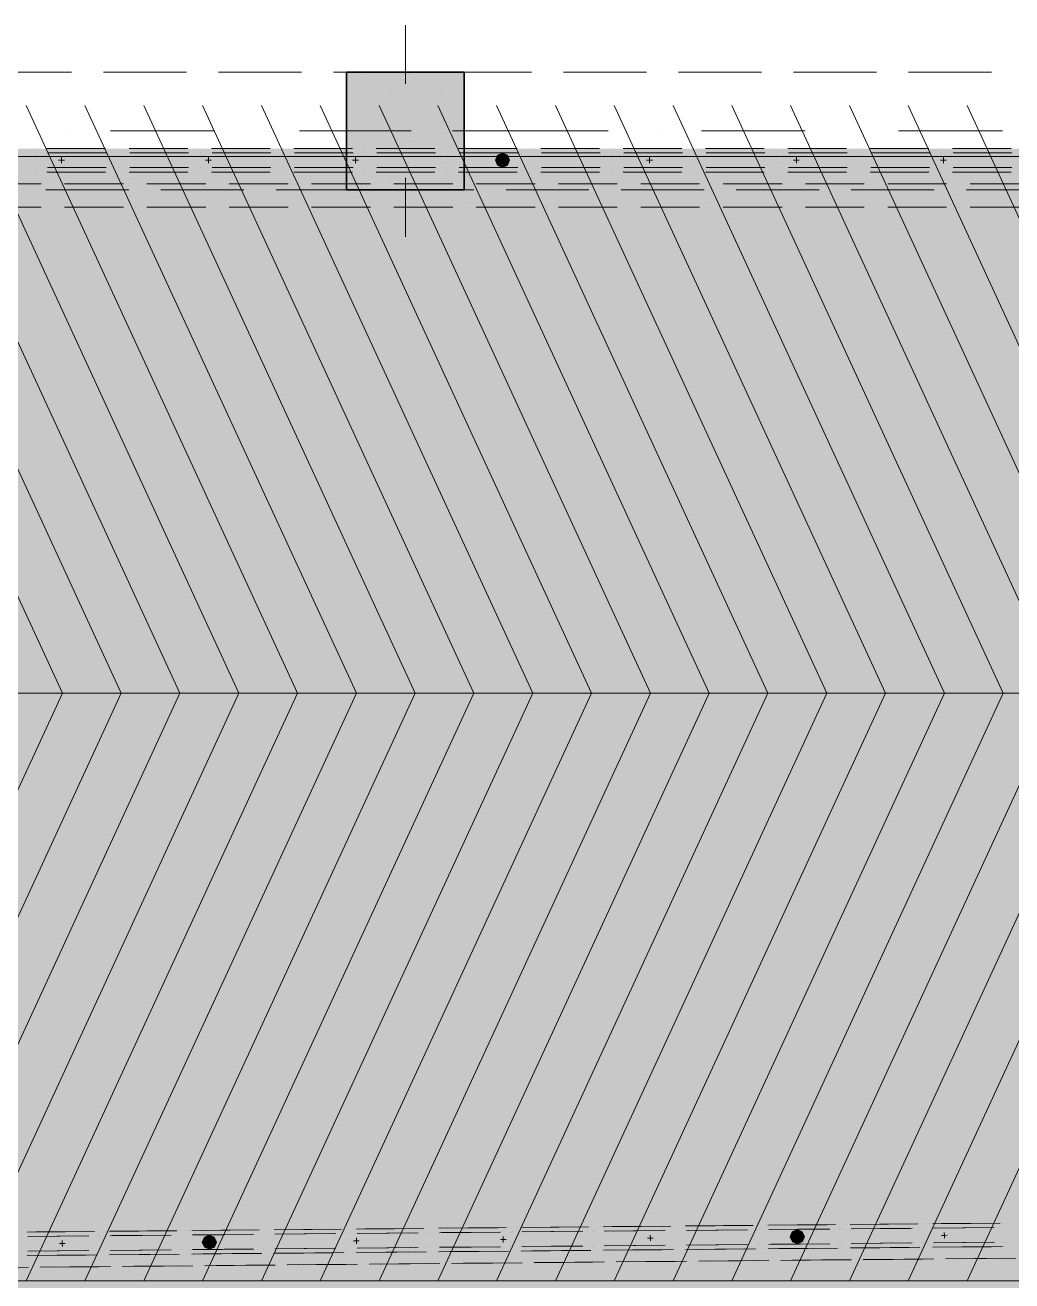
# Model space of a CAD drawing. Header units: inches. Extents: x 206002 to 410047, y 60394 to 83306.
# Drawn here: x 369815 to 371497, y 79249 to 81392 of the extents above; entities that cross this region are included whole.
import ezdxf

# ---------------------------------------------------------------- set-up
doc = ezdxf.new("R2010")
doc.units = ezdxf.units.IN
doc.header["$MEASUREMENT"] = 0
doc.layers.add('PDF_Shell - Roof', color=7, linetype='Continuous')
doc.layers.add('PDF_Structural - Bearing', color=7, linetype='Continuous')

msp = doc.modelspace()

# ---------------------------------------------------------------- hatches: boundary and pattern name
at = {"layer": 'PDF_Structural - Bearing', "true_color": 0xffffff, "transparency": 33554559}
for points in [[(376367.9, 81181), (365681.6, 81181), (365665.4, 81181), (365639, 81181), (365628.5, 81179.6), (365625, 81178.1), (365641.1, 81140.8), (365641.7, 81140.9), (365665.4, 81140.9), (365681.6, 81140.9), (376367.9, 81140.9)], [(376367.9, 81173.5), (365683.7, 81173.5), (365667.1, 81173.5), (365663.7, 81173.5), (365639.5, 81173.5), (365630.5, 81172.3), (365628.9, 81171.6), (365638.9, 81148.1), (365641.2, 81148.4), (365663.7, 81148.4), (365667.1, 81148.4), (365683.7, 81148.4), (376367.9, 81148.4)], [(370628.4, 81148.9), (370636.9, 81152.5), (370640.4, 81161), (370636.9, 81169.5), (370628.4, 81173), (370619.9, 81169.5), (370616.4, 81161), (370619.9, 81152.5)], [(376367.9, 81120.9), (365742.1, 81120.8), (365725.6, 81120.8), (365699, 81120.8), (365688.3, 81119.3), (365684.4, 81117.5), (365701.1, 81080.6), (365701.9, 81080.7), (365725.6, 81080.7), (365742.1, 81080.7), (376367.9, 81080.8)], [(376549, 79400.4), (376508.9, 79400.4), (376508.9, 79394.2), (367187.2, 79308.2), (367170.9, 79308), (367144.2, 79307.8), (367133.7, 79306.3), (367130.5, 79304.8), (367146.9, 79267.6), (367147.4, 79267.7), (367171.2, 79267.9), (367187.6, 79268.1), (376516.1, 79354.2), (376529.2, 79354.3), (376549, 79354.5)], [(376516.1, 79398.2), (376515.9, 79396.5), (376514.6, 79393.4), (376512.5, 79390.6), (376509.8, 79388.5), (376506.7, 79387.2), (376502.6, 79386.6), (376486.8, 79386.5), (367189.7, 79300.7), (367172.8, 79300.5), (367169.1, 79300.5), (367144.8, 79300.3), (367137.6, 79299.2), (367141.3, 79274), (367142.8, 79274.6), (367146.8, 79275.2), (367169.3, 79275.4), (367173.1, 79275.5), (367189.9, 79275.6), (376487, 79361.4), (376503.7, 79361.6), (376504.5, 79361.6), (376513.5, 79362.9), (376522.6, 79366.7), (376530.5, 79372.9), (376536.6, 79380.8), (376539.7, 79388.4)], [(376479.1, 79393.9), (367187.2, 79308.2), (367170.9, 79308), (367144.2, 79307.8), (367133.7, 79306.3), (367130.5, 79304.8), (367146.9, 79267.6), (367147.4, 79267.7), (367171.2, 79267.9), (367187.6, 79268.1), (376479.5, 79353.8)], [(376479.2, 79386.4), (367189.7, 79300.7), (367172.8, 79300.5), (367169.1, 79300.5), (367144.8, 79300.3), (367137.6, 79299.2), (367141.3, 79274), (367142.8, 79274.6), (367146.8, 79275.2), (367169.3, 79275.4), (367173.1, 79275.5), (367189.9, 79275.6), (376479.4, 79361.4)], [(376609.2, 79342), (376569.1, 79342), (376569.1, 79334.6), (367180.9, 79248), (367181.2, 79207.9), (376575.7, 79294.6), (376589.3, 79294.7), (376609.2, 79294.9)], [(371131.4, 79312.5), (371139.9, 79316.1), (371143.4, 79324.6), (371139.8, 79333.1), (371131.2, 79336.6), (371122.7, 79333), (371119.3, 79324.4), (371122.9, 79315.9)], [(371131.4, 79312.5), (371139.9, 79316.1), (371143.4, 79324.6), (371139.8, 79333.1), (371131.2, 79336.6), (371122.7, 79333), (371119.3, 79324.4), (371122.9, 79315.9)], [(370128.8, 79303.2), (370137.3, 79306.8), (370140.7, 79315.4), (370137.1, 79323.9), (370128.6, 79327.3), (370120.2, 79323.7), (370116.7, 79315.2), (370120.3, 79306.7)], [(370128.8, 79303.2), (370137.3, 79306.8), (370140.7, 79315.4), (370137.1, 79323.9), (370128.6, 79327.3), (370120.2, 79323.7), (370116.7, 79315.2), (370120.3, 79306.7)]]:
    msp.add_hatch(color=7, dxfattribs=at).paths.add_polyline_path(points)

# ---------------------------------------------------------------- linework, layer by layer
at = {"layer": 'PDF_Shell - Roof', "lineweight": 13}
msp.add_lwpolyline([(369709.9, 81167.7), (369744.7, 81167.7), (376478.8, 81167.7), (376478.8, 79162.5), (369744.7, 79162.5), (369709.9, 79162.5)], dxfattribs=at)
at = {"layer": 'PDF_Shell - Roof', "color": 7, "lineweight": 0, "true_color": 0xffffff, "transparency": 33554559}
msp.add_solid([(369744.7, 79162.5), (369744.7, 81167.7), (376478.8, 79162.5), (376478.8, 81167.7)], dxfattribs=at)
at = {"layer": 'PDF_Structural - Bearing', "lineweight": 0}
for points in [[(370463, 81291.3), (370463, 81391.6)], [(370382.8, 81211.1), (370282.5, 81211.1)], [(370463, 81211.1), (370463, 81211.1)], [(370543.2, 81211.1), (370643.5, 81211.1)], [(370463, 81130.9), (370463, 81030.6)]]:
    msp.add_lwpolyline(points, dxfattribs=at)
at = {"layer": 'PDF_Structural - Bearing', "lineweight": 18}
for points in [[(369752, 81311.3), (369893.5, 81311.3)], [(369948.1, 81311.3), (370089.7, 81311.3)], [(370144.3, 81311.3), (370285.8, 81311.3)], [(370340.5, 81311.3), (370481.9, 81311.3)], [(370536.6, 81311.3), (370678, 81311.3)], [(370732.7, 81311.3), (370874.2, 81311.3)], [(370928.8, 81311.3), (371070.3, 81311.3)], [(371124.9, 81311.3), (371266.4, 81311.3)], [(371321, 81311.3), (371462.5, 81311.3)], [(369850.1, 81110.8), (369991.5, 81110.8)], [(370046.2, 81110.8), (370187.8, 81110.8)], [(370242.4, 81110.8), (370383.9, 81110.8)], [(370438.5, 81110.8), (370580, 81110.8)], [(370634.6, 81110.8), (370776.1, 81110.8)], [(370830.7, 81110.8), (370972.2, 81110.8)], [(371026.9, 81110.8), (371168.3, 81110.8)], [(371223, 81110.8), (371364.5, 81110.8)], [(371419.1, 81110.8), (371560.6, 81110.8)]]:
    msp.add_lwpolyline(points, dxfattribs=at)
at = {"layer": 'PDF_Structural - Bearing', "lineweight": 35}
msp.add_lwpolyline([(370563.2, 81110.8), (370563.2, 81311.4), (370362.7, 81311.4), (370362.7, 81110.8)], close=True, dxfattribs=at)
at = {"layer": 'PDF_Structural - Bearing', "lineweight": 15}
for points in [[(370394.3, 81302.3), (370394.3, 81302.3)], [(370481.1, 81302.3), (370481.1, 81302.3)], [(370437.7, 81277.2), (370437.7, 81277.2)], [(370524.5, 81277.2), (370524.5, 81277.2)], [(370394.3, 81252.1), (370394.3, 81252.1)], [(370481.1, 81252.1), (370481.1, 81252.1)], [(370437.7, 81227.1), (370437.7, 81227.1)], [(370524.5, 81227.1), (370524.5, 81227.1)], [(370394.3, 81202), (370394.3, 81202)], [(370481.1, 81202), (370481.1, 81202)], [(370437.7, 81176.9), (370437.7, 81176.9)], [(370524.5, 81176.9), (370524.5, 81176.9)], [(370394.3, 81151.9), (370394.3, 81151.9)], [(370481.1, 81151.9), (370481.1, 81151.9)], [(370437.7, 81126.8), (370437.7, 81126.8)], [(370524.5, 81126.8), (370524.5, 81126.8)]]:
    msp.add_lwpolyline(points, dxfattribs=at)
at = {"layer": 'PDF_Structural - Bearing', "lineweight": 18}
for points in [[(369878.1, 80251.8), (369415.4, 81254.4), (369878.1, 80251.8), (369415.4, 79249.2)], [(369978.4, 80251.8), (369515.7, 81254.4), (369978.4, 80251.8), (369515.7, 79249.2)], [(370078.7, 80251.8), (369616, 81254.4), (370078.7, 80251.8), (369616, 79249.2)], [(370178.9, 80251.8), (369716.2, 81254.4), (370178.9, 80251.8), (369716.2, 79249.2)], [(370279.2, 80251.8), (369816.5, 81254.4), (370279.2, 80251.8), (369816.5, 79249.2)], [(370379.5, 80251.8), (369916.7, 81254.4), (370379.5, 80251.8), (369916.7, 79249.2)], [(370479.7, 80251.8), (370017, 81254.4), (370479.7, 80251.8), (370017, 79249.2)], [(370580, 80251.8), (370117.3, 81254.4), (370580, 80251.8), (370117.3, 79249.2)], [(370680.3, 80251.8), (370217.5, 81254.4), (370680.3, 80251.8), (370217.5, 79249.2)], [(370780.5, 80251.8), (370317.8, 81254.4), (370780.5, 80251.8), (370317.8, 79249.2)], [(370880.8, 80251.8), (370418.1, 81254.4), (370880.8, 80251.8), (370418.1, 79249.2)], [(370981, 80251.8), (370518.3, 81254.4), (370981, 80251.8), (370518.3, 79249.2)], [(371081.3, 80251.8), (370618.6, 81254.4), (371081.3, 80251.8), (370618.6, 79249.2)], [(371181.6, 80251.8), (370718.9, 81254.4), (371181.6, 80251.8), (370718.9, 79249.2)], [(371281.8, 80251.8), (370819.1, 81254.4), (371281.8, 80251.8), (370819.1, 79249.2)], [(371382.1, 80251.8), (370919.4, 81254.4), (371382.1, 80251.8), (370919.4, 79249.2)], [(371482.4, 80251.8), (371019.6, 81254.4), (371482.4, 80251.8), (371019.6, 79249.2)], [(371582.6, 80251.8), (371119.9, 81254.4), (371582.6, 80251.8), (371119.9, 79249.2)], [(371682.9, 80251.8), (371220.2, 81254.4), (371682.9, 80251.8), (371220.2, 79249.2)], [(371783.2, 80251.8), (371320.4, 81254.4), (371783.2, 80251.8), (371320.4, 79249.2)], [(371883.4, 80251.8), (371420.7, 81254.4), (371883.4, 80251.8), (371420.7, 79249.2)]]:
    msp.add_lwpolyline(points, close=True, dxfattribs=at)
at = {"layer": 'PDF_Structural - Bearing', "lineweight": 20}
for points in [[(369889.2, 81211), (369889.2, 81211)], [(369960, 81211), (370136.8, 81211)], [(370225.3, 81211), (370225.3, 81211)], [(370295.9, 81211), (370472.8, 81211)], [(370561.2, 81211), (370561.2, 81211)], [(370632, 81211), (370808.9, 81211)], [(370897.3, 81211), (370897.3, 81211)], [(370968, 81211), (371144.9, 81211)], [(371233.3, 81211), (371233.3, 81211)], [(371304.1, 81211), (371480.9, 81211)]]:
    msp.add_lwpolyline(points, dxfattribs=at)
at = {"layer": 'PDF_Structural - Bearing', "lineweight": 13}
for points in [[(369831.6, 81181), (369831.6, 81181)], [(369951.9, 81181), (369901.8, 81181), (369851.7, 81181)], [(369972, 81181), (369972, 81181)], [(370092.3, 81181), (370042.2, 81181), (369992, 81181)], [(370112.4, 81181), (370112.4, 81181)], [(370232.7, 81181), (370182.5, 81181), (370132.4, 81181)], [(370252.7, 81181), (370252.7, 81181)], [(370373, 81181), (370322.9, 81181), (370272.8, 81181)], [(370393.1, 81181), (370393.1, 81181)], [(370513.4, 81181), (370463.3, 81181), (370413.2, 81181)], [(370533.5, 81181), (370533.5, 81181)], [(370653.8, 81181), (370603.7, 81181), (370553.5, 81181)], [(370673.8, 81181), (370673.8, 81181)], [(370794.2, 81181), (370744, 81181), (370693.9, 81181)], [(370814.2, 81181), (370814.2, 81181)], [(370934.5, 81181), (370884.4, 81181), (370834.3, 81181)], [(370954.6, 81181), (370954.6, 81181)], [(371074.9, 81181), (371024.8, 81181), (370974.6, 81181)], [(371094.9, 81181), (371094.9, 81181)], [(371215.3, 81181), (371165.1, 81181), (371115, 81181)], [(371235.3, 81181), (371235.3, 81181)], [(371355.6, 81181), (371305.5, 81181), (371255.4, 81181)], [(371375.7, 81181), (371375.7, 81181)], [(371496, 81181), (371445.9, 81181), (371395.7, 81181)], [(369832.7, 81173.5), (369832.7, 81173.5)], [(369953, 81173.5), (369902.9, 81173.5), (369852.8, 81173.5)], [(369881.5, 81161), (369876.4, 81161), (369871.4, 81161)], [(369876.4, 81166), (369876.4, 81161), (369876.4, 81156)], [(369973.1, 81173.5), (369973.1, 81173.5)], [(370093.4, 81173.5), (370043.3, 81173.5), (369993.1, 81173.5)], [(370113.5, 81173.5), (370113.5, 81173.5)], [(370132.1, 81161), (370127.1, 81161), (370122.1, 81161)], [(370127.1, 81166), (370127.1, 81161), (370127.1, 81156)], [(370233.8, 81173.5), (370183.6, 81173.5), (370133.5, 81173.5)], [(370253.8, 81173.5), (370253.8, 81173.5)], [(370374.1, 81173.5), (370324, 81173.5), (370273.9, 81173.5)], [(370382.8, 81161), (370377.8, 81161), (370372.7, 81161)], [(370377.8, 81166), (370377.8, 81161), (370377.8, 81156)], [(370394.2, 81173.5), (370394.2, 81173.5)], [(370514.5, 81173.5), (370464.4, 81173.5), (370414.3, 81173.5)], [(370534.6, 81173.5), (370534.6, 81173.5)], [(370654.9, 81173.5), (370604.8, 81173.5), (370554.6, 81173.5)], [(370616.4, 81161), (370616.4, 81161)], [(370640.4, 81161), (370640.4, 81161)], [(370674.9, 81173.5), (370674.9, 81173.5)], [(370795.3, 81173.5), (370745.1, 81173.5), (370695, 81173.5)], [(370815.3, 81173.5), (370815.3, 81173.5)], [(370935.6, 81173.5), (370885.5, 81173.5), (370835.4, 81173.5)], [(370884.1, 81161), (370879.1, 81161), (370874.1, 81161)], [(370879.1, 81166), (370879.1, 81161), (370879.1, 81156)], [(370955.7, 81173.5), (370955.7, 81173.5)], [(371076, 81173.5), (371025.9, 81173.5), (370975.7, 81173.5)], [(371096, 81173.5), (371096, 81173.5)], [(371216.4, 81173.5), (371166.2, 81173.5), (371116.1, 81173.5)], [(371134.7, 81161), (371129.7, 81161), (371124.7, 81161)], [(371129.7, 81166), (371129.7, 81161), (371129.7, 81156)], [(371236.4, 81173.5), (371236.4, 81173.5)], [(371356.7, 81173.5), (371306.6, 81173.5), (371256.5, 81173.5)], [(371385.4, 81161), (371380.4, 81161), (371375.4, 81161)], [(371376.8, 81173.5), (371376.8, 81173.5)], [(371380.4, 81166), (371380.4, 81161), (371380.4, 81156)], [(371497.1, 81173.5), (371447, 81173.5), (371396.8, 81173.5)], [(369831.6, 81140.9), (369831.6, 81140.9)], [(369832.7, 81148.4), (369832.7, 81148.4)], [(369851.7, 81140.9), (369901.8, 81140.9), (369951.9, 81140.9)], [(369852.8, 81148.4), (369902.9, 81148.4), (369953, 81148.4)], [(369972, 81140.9), (369972, 81140.9)], [(369973.1, 81148.4), (369973.1, 81148.4)], [(369992, 81140.9), (370042.2, 81140.9), (370092.3, 81140.9)], [(369993.1, 81148.4), (370043.3, 81148.4), (370093.4, 81148.4)], [(370112.4, 81140.9), (370112.4, 81140.9)], [(370113.5, 81148.4), (370113.5, 81148.4)], [(370132.4, 81140.9), (370182.5, 81140.9), (370232.7, 81140.9)], [(370133.5, 81148.4), (370183.6, 81148.4), (370233.8, 81148.4)], [(370252.7, 81140.9), (370252.7, 81140.9)], [(370253.8, 81148.4), (370253.8, 81148.4)], [(370272.8, 81140.9), (370322.9, 81140.9), (370373, 81140.9)], [(370273.9, 81148.4), (370324, 81148.4), (370374.1, 81148.4)], [(370393.1, 81140.9), (370393.1, 81140.9)], [(370394.2, 81148.4), (370394.2, 81148.4)], [(370413.2, 81140.9), (370463.3, 81140.9), (370513.4, 81140.9)], [(370414.3, 81148.4), (370464.4, 81148.4), (370514.5, 81148.4)], [(370533.5, 81140.9), (370533.5, 81140.9)], [(370534.6, 81148.4), (370534.6, 81148.4)], [(370553.5, 81140.9), (370603.7, 81140.9), (370653.8, 81140.9)], [(370554.6, 81148.4), (370604.8, 81148.4), (370654.9, 81148.4)], [(370673.8, 81140.9), (370673.8, 81140.9)], [(370674.9, 81148.4), (370674.9, 81148.4)], [(370693.9, 81140.9), (370744, 81140.9), (370794.2, 81140.9)], [(370695, 81148.4), (370745.1, 81148.4), (370795.3, 81148.4)], [(370814.2, 81140.9), (370814.2, 81140.9)], [(370815.3, 81148.4), (370815.3, 81148.4)], [(370834.3, 81140.9), (370884.4, 81140.9), (370934.5, 81140.9)], [(370835.4, 81148.4), (370885.5, 81148.4), (370935.6, 81148.4)], [(370954.6, 81140.9), (370954.6, 81140.9)], [(370955.7, 81148.4), (370955.7, 81148.4)], [(370974.6, 81140.9), (371024.8, 81140.9), (371074.9, 81140.9)], [(370975.7, 81148.4), (371025.9, 81148.4), (371076, 81148.4)], [(371094.9, 81140.9), (371094.9, 81140.9)], [(371096, 81148.4), (371096, 81148.4)], [(371115, 81140.9), (371165.1, 81140.9), (371215.3, 81140.9)], [(371116.1, 81148.4), (371166.2, 81148.4), (371216.4, 81148.4)], [(371235.3, 81140.9), (371235.3, 81140.9)], [(371236.4, 81148.4), (371236.4, 81148.4)], [(371255.4, 81140.9), (371305.5, 81140.9), (371355.6, 81140.9)], [(371256.5, 81148.4), (371306.6, 81148.4), (371356.7, 81148.4)], [(371375.7, 81140.9), (371375.7, 81140.9)], [(371376.8, 81148.4), (371376.8, 81148.4)], [(371395.7, 81140.9), (371445.9, 81140.9), (371496, 81140.9)], [(371396.8, 81148.4), (371447, 81148.4), (371497.1, 81148.4)], [(369841.8, 81120.9), (369791.7, 81120.9), (369741.6, 81120.9)], [(369861.9, 81120.9), (369861.9, 81120.9)], [(369982.2, 81120.9), (369932.1, 81120.9), (369882, 81120.9)], [(370002.3, 81120.9), (370002.3, 81120.9)], [(370122.6, 81120.9), (370072.5, 81120.9), (370022.3, 81120.9)], [(370142.6, 81120.9), (370142.6, 81120.9)], [(370263, 81120.9), (370212.8, 81120.9), (370162.7, 81120.9)], [(370283, 81120.9), (370283, 81120.9)], [(370403.3, 81120.9), (370353.2, 81120.9), (370303.1, 81120.9)], [(370423.4, 81120.9), (370423.4, 81120.9)], [(370543.7, 81120.9), (370493.6, 81120.9), (370443.4, 81120.9)], [(370563.7, 81120.9), (370563.7, 81120.9)], [(370684.1, 81120.9), (370633.9, 81120.9), (370583.8, 81120.9)], [(370704.1, 81120.9), (370704.1, 81120.9)], [(370824.4, 81120.9), (370774.3, 81120.9), (370724.2, 81120.9)], [(370844.5, 81120.9), (370844.5, 81120.9)], [(370964.8, 81120.9), (370914.7, 81120.9), (370864.5, 81120.9)], [(370984.9, 81120.9), (370984.9, 81120.9)], [(371105.2, 81120.9), (371055, 81120.9), (371004.9, 81120.9)], [(371125.2, 81120.9), (371125.2, 81120.9)], [(371245.5, 81120.9), (371195.4, 81120.9), (371145.3, 81120.9)], [(371265.6, 81120.9), (371265.6, 81120.9)], [(371385.9, 81120.9), (371335.8, 81120.9), (371285.6, 81120.9)], [(371406, 81120.9), (371406, 81120.9)], [(371526.3, 81120.9), (371476.1, 81120.9), (371426, 81120.9)], [(369741.6, 81080.8), (369791.7, 81080.8), (369841.8, 81080.8)], [(369861.9, 81080.8), (369861.9, 81080.8)], [(369882, 81080.8), (369932.1, 81080.8), (369982.2, 81080.8)], [(370002.3, 81080.8), (370002.3, 81080.8)], [(370022.3, 81080.8), (370072.5, 81080.8), (370122.6, 81080.8)], [(370142.6, 81080.8), (370142.6, 81080.8)], [(370162.7, 81080.8), (370212.8, 81080.8), (370263, 81080.8)], [(370283, 81080.8), (370283, 81080.8)], [(370303.1, 81080.8), (370353.2, 81080.8), (370403.3, 81080.8)], [(370423.4, 81080.8), (370423.4, 81080.8)], [(370443.4, 81080.8), (370493.6, 81080.8), (370543.7, 81080.8)], [(370563.7, 81080.8), (370563.7, 81080.8)], [(370583.8, 81080.8), (370633.9, 81080.8), (370684.1, 81080.8)], [(370704.1, 81080.8), (370704.1, 81080.8)], [(370724.2, 81080.8), (370774.3, 81080.8), (370824.4, 81080.8)], [(370844.5, 81080.8), (370844.5, 81080.8)], [(370864.5, 81080.8), (370914.7, 81080.8), (370964.8, 81080.8)], [(370984.9, 81080.8), (370984.9, 81080.8)], [(371004.9, 81080.8), (371055, 81080.8), (371105.2, 81080.8)], [(371125.2, 81080.8), (371125.2, 81080.8)], [(371145.3, 81080.8), (371195.4, 81080.8), (371245.5, 81080.8)], [(371265.6, 81080.8), (371265.6, 81080.8)], [(371285.6, 81080.8), (371335.8, 81080.8), (371385.9, 81080.8)], [(371406, 81080.8), (371406, 81080.8)], [(371426, 81080.8), (371476.1, 81080.8), (371526.3, 81080.8)], [(376478.8, 80652.9), (376478.8, 79249.2), (367070.9, 79249.2), (376478.8, 79249.2), (376478.8, 77845.5)], [(370058.5, 79334.7), (370008.5, 79334.2), (369958.4, 79333.8)], [(370073.5, 79334.8), (370023.3, 79334.4), (369973.2, 79333.9)], [(370078.6, 79334.9), (370078.6, 79334.9)], [(370093.5, 79335), (370093.5, 79335)], [(370198.9, 79336), (370148.8, 79335.5), (370098.6, 79335.1)], [(370213.8, 79336.1), (370163.7, 79335.6), (370113.6, 79335.2)], [(370218.9, 79336.2), (370218.9, 79336.2)], [(370233.9, 79336.3), (370233.9, 79336.3)], [(370339.3, 79337.3), (370289.1, 79336.8), (370239, 79336.4)], [(370354.2, 79337.4), (370304.1, 79337), (370253.9, 79336.5)], [(370359.3, 79337.5), (370359.3, 79337.5)], [(370374.2, 79337.6), (370374.2, 79337.6)], [(370479.6, 79338.6), (370429.5, 79338.1), (370379.4, 79337.6)], [(370494.6, 79338.7), (370444.4, 79338.2), (370394.3, 79337.8)], [(370499.7, 79338.8), (370499.7, 79338.8)], [(370514.6, 79338.9), (370514.6, 79338.9)], [(370620, 79339.9), (370569.9, 79339.4), (370519.7, 79338.9)], [(370634.9, 79340), (370584.8, 79339.5), (370534.7, 79339.1)], [(370640, 79340), (370640, 79340)], [(370655, 79340.2), (370655, 79340.2)], [(370760.4, 79341.2), (370710.2, 79340.7), (370660.1, 79340.2)], [(370775.3, 79341.3), (370725.2, 79340.8), (370675, 79340.4)], [(370780.4, 79341.3), (370780.4, 79341.3)], [(370781.7, 79333.8), (370781.7, 79333.8)], [(370785.5, 79333.9), (370785.5, 79333.9)], [(370795.4, 79341.5), (370795.4, 79341.5)], [(370900.7, 79342.5), (370850.6, 79342), (370800.5, 79341.5)], [(370902, 79334.9), (370851.9, 79334.5), (370801.8, 79334)], [(370905.8, 79335), (370855.7, 79334.5), (370805.6, 79334.1)], [(370915.7, 79342.6), (370865.5, 79342.1), (370815.4, 79341.7)], [(370920.8, 79342.6), (370920.8, 79342.6)], [(370922.1, 79335.1), (370922.1, 79335.1)], [(370925.9, 79335.2), (370925.9, 79335.2)], [(370935.7, 79342.8), (370935.7, 79342.8)], [(371041.1, 79343.7), (370991, 79343.3), (370940.8, 79342.8)], [(371042.4, 79336.2), (370992.3, 79335.8), (370942.1, 79335.3)], [(371046.2, 79336.3), (370996.1, 79335.8), (370946, 79335.3)], [(371056, 79343.9), (371005.9, 79343.4), (370955.8, 79343)], [(371061.2, 79343.9), (371061.2, 79343.9)], [(371062.5, 79336.4), (371062.5, 79336.4)], [(371066.3, 79336.5), (371066.3, 79336.5)], [(371076.1, 79344.1), (371076.1, 79344.1)], [(371181.5, 79345), (371131.3, 79344.6), (371081.2, 79344.1)], [(371182.8, 79337.5), (371132.6, 79337.1), (371082.5, 79336.6)], [(371186.5, 79337.6), (371136.4, 79337.1), (371086.3, 79336.7)], [(371196.4, 79345.2), (371146.3, 79344.7), (371096.1, 79344.3)], [(371201.5, 79345.2), (371201.5, 79345.2)], [(371202.8, 79337.7), (371202.8, 79337.7)], [(371206.5, 79337.8), (371206.5, 79337.8)], [(371216.5, 79345.4), (371216.5, 79345.4)], [(371321.8, 79346.3), (371271.7, 79345.9), (371221.6, 79345.4)], [(371323.1, 79338.8), (371273, 79338.4), (371222.9, 79337.9)], [(371326.9, 79338.9), (371276.7, 79338.4), (371226.6, 79337.9)], [(371336.8, 79346.5), (371286.7, 79346), (371236.5, 79345.6)], [(371341.9, 79346.5), (371341.9, 79346.5)], [(371343.2, 79339), (371343.2, 79339)], [(371346.9, 79339), (371346.9, 79339)], [(371356.8, 79346.7), (371356.8, 79346.7)], [(371462.2, 79347.6), (371412.1, 79347.2), (371361.9, 79346.7)], [(371463.4, 79340.1), (371413.3, 79339.7), (371363.3, 79339.2)], [(371467.2, 79340.2), (371417.1, 79339.7), (371367, 79339.2)], [(371477.2, 79347.8), (371427, 79347.3), (371376.9, 79346.8)], [(371482.3, 79347.8), (371482.3, 79347.8)], [(371483.5, 79340.3), (371483.5, 79340.3)], [(371487.3, 79340.4), (371487.3, 79340.4)], [(369918.2, 79333.4), (369868.1, 79332.9), (369818, 79332.5)], [(369919.4, 79325.9), (369869.3, 79325.4), (369819.2, 79325)], [(369923.3, 79325.9), (369873.1, 79325.5), (369823, 79325)], [(369933.1, 79333.5), (369883, 79333.1), (369832.8, 79332.6)], [(369938.3, 79333.6), (369938.3, 79333.6)], [(369939.5, 79326.1), (369939.5, 79326.1)], [(369943.3, 79326.1), (369943.3, 79326.1)], [(369953.1, 79333.7), (369953.1, 79333.7)], [(370059.8, 79327.2), (370009.7, 79326.7), (369959.6, 79326.2)], [(370063.6, 79327.2), (370013.5, 79326.7), (369963.4, 79326.3)], [(370079.9, 79327.4), (370079.9, 79327.4)], [(370083.7, 79327.4), (370083.7, 79327.4)], [(370200.2, 79328.5), (370150.1, 79328), (370099.9, 79327.5)], [(370204, 79328.5), (370153.9, 79328), (370103.7, 79327.6)], [(370116.7, 79315.2), (370116.7, 79315.2)], [(370116.7, 79315.2), (370116.7, 79315.2)], [(370140.7, 79315.4), (370140.7, 79315.4)], [(370140.7, 79315.4), (370140.7, 79315.4)], [(370220.2, 79328.6), (370220.2, 79328.6)], [(370224.1, 79328.7), (370224.1, 79328.7)], [(370340.6, 79329.8), (370290.4, 79329.3), (370240.3, 79328.8)], [(370344.4, 79329.8), (370294.2, 79329.3), (370244.1, 79328.9)], [(370360.6, 79330), (370360.6, 79330)], [(370364.4, 79330), (370364.4, 79330)], [(370480.9, 79331.1), (370430.8, 79330.6), (370380.7, 79330.1)], [(370484.7, 79331.1), (370434.6, 79330.6), (370384.5, 79330.2)], [(370501, 79331.2), (370501, 79331.2)], [(370504.8, 79331.3), (370504.8, 79331.3)], [(370621.3, 79332.4), (370571.2, 79331.9), (370521, 79331.4)], [(370625.1, 79332.4), (370575, 79331.9), (370524.8, 79331.5)], [(370641.4, 79332.5), (370641.4, 79332.5)], [(370645.2, 79332.6), (370645.2, 79332.6)], [(370761.7, 79333.7), (370711.5, 79333.2), (370661.4, 79332.7)], [(370765.5, 79333.7), (370715.3, 79333.2), (370665.2, 79332.8)], [(371082.7, 79311.5), (371132.8, 79312), (371183, 79312.5)], [(371086.5, 79311.6), (371136.7, 79312), (371186.8, 79312.5)], [(371119.3, 79324.4), (371119.3, 79324.4)], [(371119.3, 79324.4), (371119.3, 79324.4)], [(371143.4, 79324.6), (371143.4, 79324.6)], [(371143.4, 79324.6), (371143.4, 79324.6)], [(371203, 79312.7), (371203, 79312.7)], [(371206.8, 79312.7), (371206.8, 79312.7)], [(371223.1, 79312.8), (371273.2, 79313.3), (371323.3, 79313.8)], [(371226.9, 79312.9), (371277, 79313.3), (371327.2, 79313.8)], [(371343.4, 79314), (371343.4, 79314)], [(371347.2, 79314), (371347.2, 79314)], [(371363.5, 79314.1), (371413.6, 79314.6), (371463.7, 79315.1)], [(371367.3, 79314.2), (371417.4, 79314.6), (371467.5, 79315.1)], [(371483.8, 79315.2), (371483.8, 79315.2)], [(371487.6, 79315.3), (371487.6, 79315.3)], [(369816.6, 79292.3), (369816.6, 79292.3)], [(369818.3, 79292.4), (369868.4, 79292.8), (369918.5, 79293.3)], [(369819.4, 79299.9), (369869.5, 79300.3), (369919.7, 79300.8)], [(369823.2, 79299.9), (369873.3, 79300.4), (369923.5, 79300.8)], [(369836.6, 79292.5), (369886.8, 79293), (369936.9, 79293.4)], [(369938.6, 79293.5), (369938.6, 79293.5)], [(369939.7, 79301), (369939.7, 79301)], [(369943.5, 79301), (369943.5, 79301)], [(369956.9, 79293.6), (369956.9, 79293.6)], [(369958.7, 79293.6), (370008.8, 79294.1), (370058.9, 79294.6)], [(369959.8, 79301.2), (370009.9, 79301.6), (370060, 79302.1)], [(369963.6, 79301.2), (370013.7, 79301.7), (370063.8, 79302.1)], [(369977, 79293.8), (370027.1, 79294.3), (370077.3, 79294.8)], [(370079, 79294.8), (370079, 79294.8)], [(370080.1, 79302.3), (370080.1, 79302.3)], [(370083.9, 79302.3), (370083.9, 79302.3)], [(370097.3, 79294.9), (370097.3, 79294.9)], [(370099, 79295), (370149.2, 79295.4), (370199.3, 79295.9)], [(370100.1, 79302.5), (370150.3, 79302.9), (370200.4, 79303.4)], [(370103.9, 79302.5), (370154.1, 79303), (370204.2, 79303.4)], [(370117.4, 79295.1), (370167.5, 79295.6), (370217.6, 79296)], [(370219.3, 79296.1), (370219.3, 79296.1)], [(370220.4, 79303.6), (370220.4, 79303.6)], [(370224.3, 79303.6), (370224.3, 79303.6)], [(370237.7, 79296.2), (370237.7, 79296.2)], [(370239.4, 79296.2), (370289.5, 79296.7), (370339.7, 79297.2)], [(370240.5, 79303.8), (370290.6, 79304.2), (370340.8, 79304.7)], [(370244.3, 79303.8), (370294.4, 79304.3), (370344.6, 79304.7)], [(370257.7, 79296.4), (370307.9, 79296.9), (370358, 79297.3)], [(370359.7, 79297.4), (370359.7, 79297.4)], [(370360.8, 79304.9), (370360.8, 79304.9)], [(370364.6, 79304.9), (370364.6, 79304.9)], [(370378.1, 79297.5), (370378.1, 79297.5)], [(370379.8, 79297.5), (370429.9, 79298), (370480, 79298.5)], [(370380.9, 79305.1), (370431, 79305.5), (370481.1, 79306)], [(370384.7, 79305.1), (370434.8, 79305.6), (370484.9, 79306)], [(370398.1, 79297.7), (370448.2, 79298.2), (370498.4, 79298.6)], [(370500.1, 79298.7), (370500.1, 79298.7)], [(370501.2, 79306.2), (370501.2, 79306.2)], [(370505, 79306.2), (370505, 79306.2)], [(370518.4, 79298.8), (370518.4, 79298.8)], [(370520.1, 79298.8), (370570.3, 79299.3), (370620.4, 79299.8)], [(370521.2, 79306.4), (370571.4, 79306.8), (370621.5, 79307.3)], [(370525, 79306.4), (370575.2, 79306.9), (370625.3, 79307.3)], [(370538.5, 79299), (370588.6, 79299.5), (370638.7, 79299.9)], [(370640.4, 79299.9), (370640.4, 79299.9)], [(370641.6, 79307.5), (370641.6, 79307.5)], [(370645.4, 79307.5), (370645.4, 79307.5)], [(370658.8, 79300.1), (370658.8, 79300.1)], [(370660.5, 79300.1), (370710.6, 79300.6), (370760.8, 79301.1)], [(370661.6, 79307.7), (370711.7, 79308.1), (370761.9, 79308.6)], [(370665.4, 79307.7), (370715.5, 79308.2), (370765.7, 79308.6)], [(370678.8, 79300.3), (370729, 79300.8), (370779.1, 79301.2)], [(370780.8, 79301.2), (370780.8, 79301.2)], [(370781.9, 79308.8), (370781.9, 79308.8)], [(370785.7, 79308.8), (370785.7, 79308.8)], [(370799.2, 79301.4), (370799.2, 79301.4)], [(370800.9, 79301.4), (370851, 79301.9), (370901.1, 79302.4)], [(370802, 79309), (370852.1, 79309.4), (370902.2, 79309.9)], [(370805.8, 79309), (370855.9, 79309.4), (370906, 79309.9)], [(370819.2, 79301.6), (370869.4, 79302.1), (370919.5, 79302.5)], [(370921.2, 79302.5), (370921.2, 79302.5)], [(370922.3, 79310.1), (370922.3, 79310.1)], [(370926.1, 79310.1), (370926.1, 79310.1)], [(370939.5, 79302.7), (370939.5, 79302.7)], [(370941.2, 79302.7), (370991.4, 79303.2), (371041.5, 79303.6)], [(370942.3, 79310.3), (370992.5, 79310.7), (371042.6, 79311.2)], [(370946.2, 79310.3), (370996.3, 79310.8), (371046.4, 79311.2)], [(370959.6, 79302.9), (371009.7, 79303.4), (371059.9, 79303.8)], [(371061.6, 79303.8), (371061.6, 79303.8)], [(371062.7, 79311.4), (371062.7, 79311.4)], [(371066.5, 79311.4), (371066.5, 79311.4)], [(371079.9, 79304), (371079.9, 79304)], [(371081.6, 79304), (371131.7, 79304.5), (371181.9, 79304.9)], [(371100, 79304.2), (371150, 79304.6), (371200.1, 79305.1)], [(371201.9, 79305.1), (371201.9, 79305.1)], [(371220.2, 79305.3), (371220.2, 79305.3)], [(371222, 79305.3), (371272.1, 79305.8), (371322.2, 79306.2)], [(371240.2, 79305.5), (371290.4, 79305.9), (371340.5, 79306.4)], [(371342.3, 79306.4), (371342.3, 79306.4)], [(371360.5, 79306.6), (371360.5, 79306.6)], [(371362.3, 79306.6), (371412.5, 79307.1), (371462.6, 79307.5)], [(371380.6, 79306.8), (371430.7, 79307.2), (371480.9, 79307.7)], [(371482.7, 79307.7), (371482.7, 79307.7)], [(369819.7, 79272.3), (369769.6, 79271.9), (369719.4, 79271.4)], [(369820.1, 79272.3), (369820.1, 79272.3)], [(369839.7, 79272.5), (369839.7, 79272.5)], [(369940.4, 79273.4), (369890.3, 79273), (369840.1, 79272.5)], [(369960.1, 79273.6), (369909.9, 79273.2), (369859.8, 79272.7)], [(369960.5, 79273.6), (369960.5, 79273.6)], [(369980.1, 79273.8), (369980.1, 79273.8)], [(370080.8, 79274.7), (370030.6, 79274.3), (369980.5, 79273.8)], [(370100.4, 79274.9), (370050.3, 79274.4), (370000.2, 79274)], [(370100.8, 79274.9), (370100.8, 79274.9)], [(370120.5, 79275.1), (370120.5, 79275.1)], [(370221.1, 79276), (370171, 79275.6), (370120.9, 79275.1)], [(370240.8, 79276.2), (370190.7, 79275.7), (370140.5, 79275.3)], [(370241.2, 79276.2), (370241.2, 79276.2)], [(370260.8, 79276.4), (370260.8, 79276.4)], [(370361.5, 79277.3), (370311.4, 79276.9), (370261.2, 79276.4)], [(370381.2, 79277.5), (370331, 79277), (370280.9, 79276.6)], [(370381.6, 79277.5), (370381.6, 79277.5)], [(370401.2, 79277.7), (370401.2, 79277.7)], [(370501.9, 79278.6), (370451.8, 79278.1), (370401.6, 79277.7)], [(370521.5, 79278.8), (370471.4, 79278.3), (370421.3, 79277.9)], [(370521.9, 79278.8), (370521.9, 79278.8)], [(370541.6, 79279), (370541.6, 79279)], [(370642.3, 79279.9), (370592.1, 79279.4), (370542, 79279)], [(370661.9, 79280.1), (370611.8, 79279.6), (370561.6, 79279.2)], [(370662.3, 79280.1), (370662.3, 79280.1)], [(370682, 79280.3), (370682, 79280.3)], [(370782.6, 79281.2), (370732.5, 79280.7), (370682.4, 79280.3)], [(370802.2, 79281.4), (370752, 79280.9), (370702, 79280.5)], [(370802.7, 79281.4), (370802.7, 79281.4)], [(370822.2, 79281.6), (370822.2, 79281.6)], [(370923, 79282.5), (370872.9, 79282), (370822.7, 79281.6)], [(370942.5, 79282.7), (370892.4, 79282.2), (370842.3, 79281.8)], [(370943, 79282.7), (370943, 79282.7)], [(370962.6, 79282.9), (370962.6, 79282.9)], [(371063.3, 79283.8), (371013.2, 79283.3), (370963.1, 79282.9)], [(371082.9, 79284), (371032.8, 79283.5), (370982.6, 79283)], [(371083.3, 79284), (371083.3, 79284)], [(371103, 79284.2), (371103, 79284.2)], [(371203.6, 79285.1), (371153.5, 79284.6), (371103.4, 79284.2)], [(371223.3, 79285.3), (371173.2, 79284.8), (371123, 79284.3)], [(371223.7, 79285.3), (371223.7, 79285.3)], [(371243.3, 79285.5), (371243.3, 79285.5)], [(371344, 79286.4), (371293.9, 79285.9), (371243.7, 79285.5)], [(371363.7, 79286.6), (371313.5, 79286.1), (371263.4, 79285.6)], [(371364.1, 79286.6), (371364.1, 79286.6)], [(371383.7, 79286.7), (371383.7, 79286.7)], [(371484.4, 79287.7), (371434.2, 79287.2), (371384.1, 79286.7)], [(371504, 79287.9), (371453.9, 79287.4), (371403.8, 79286.9)]]:
    msp.add_lwpolyline(points, dxfattribs=at)
for points in [[(370628.4, 81148.9), (370636.9, 81152.5), (370640.4, 81161), (370636.9, 81169.5), (370628.4, 81173), (370619.9, 81169.5), (370616.4, 81161), (370619.9, 81152.5)], [(367070.9, 80251.8), (376478.8, 80251.8)], [(371131.4, 79312.5), (371139.9, 79316.1), (371143.4, 79324.6), (371139.8, 79333.1), (371131.2, 79336.6), (371122.7, 79333), (371119.3, 79324.4), (371122.9, 79315.9)], [(371131.4, 79312.5), (371139.9, 79316.1), (371143.4, 79324.6), (371139.8, 79333.1), (371131.2, 79336.6), (371122.7, 79333), (371119.3, 79324.4), (371122.9, 79315.9)], [(369873, 79312.9), (369878, 79313), (369883.1, 79313), (369878, 79313)], [(369878.1, 79307.9), (369878, 79313), (369878, 79318), (369878, 79313)], [(370128.8, 79303.2), (370137.3, 79306.8), (370140.7, 79315.4), (370137.1, 79323.9), (370128.6, 79327.3), (370120.2, 79323.7), (370116.7, 79315.2), (370120.3, 79306.7)], [(370128.8, 79303.2), (370137.3, 79306.8), (370140.7, 79315.4), (370137.1, 79323.9), (370128.6, 79327.3), (370120.2, 79323.7), (370116.7, 79315.2), (370120.3, 79306.7)], [(370374.3, 79317.5), (370379.4, 79317.6), (370384.4, 79317.6), (370379.4, 79317.6)], [(370379.5, 79312.6), (370379.4, 79317.6), (370379.4, 79322.6), (370379.4, 79317.6)], [(370625, 79319.9), (370630, 79319.9), (370635, 79319.9), (370630, 79319.9)], [(370630, 79314.9), (370630, 79319.9), (370630, 79324.9), (370630, 79319.9)], [(370875.7, 79322.2), (370880.7, 79322.2), (370885.7, 79322.3), (370880.7, 79322.2)], [(370880.7, 79317.2), (370880.7, 79322.2), (370880.6, 79327.2), (370880.7, 79322.2)], [(371377, 79326.8), (371382, 79326.8), (371387, 79326.9), (371382, 79326.8)], [(371382, 79321.8), (371382, 79326.8), (371381.9, 79331.9), (371382, 79326.8)], [(367070.9, 79249.2), (376478.8, 79249.2)]]:
    msp.add_lwpolyline(points, close=True, dxfattribs=at)
at = {"layer": 'PDF_Structural - Bearing', "color": 7, "lineweight": 0, "true_color": 0xffffff, "transparency": 33554559}
for points in [[(370563.2, 81110.8), (370362.7, 81110.8), (370563.2, 81311.4), (370362.7, 81311.4)], [(367231.1, 79248.4), (367231.4, 79208.3), (376479.7, 79333.8), (376480, 79293.7)]]:
    msp.add_solid(points, dxfattribs=at)

doc.saveas('drawing.dxf')
